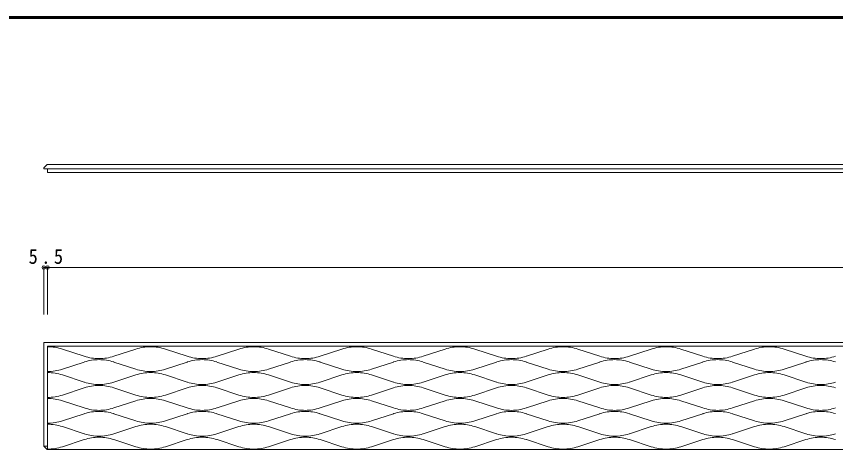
# Model space of a CAD drawing. Units: millimetres at full size, sheet at 1:10; details may follow other scales. Extents: x -1947 to 1953, y -1436 to 1392.
# Drawn here: x -1262 to -59, y 755 to 1392 of the extents above; entities that cross this region are included whole.
import ezdxf

# ---------------------------------------------------------------- set-up
doc = ezdxf.new("R2010")
doc.units = ezdxf.units.MM
doc.header["$LTSCALE"] = 10
doc.header["$PDMODE"] = 32
doc.header["$PDSIZE"] = 5
doc.layers.add('3-0', color=7, linetype='Continuous', lineweight=18)
doc.layers.add('F-1', color=6, linetype='Continuous', lineweight=18)
doc.styles.add('ＭＳ ゴシック', font='')
doc.styles.get('ＭＳ ゴシック').set_extended_font_data('MS Gothic')

msp = doc.modelspace()

# ---------------------------------------------------------------- linework, layer by layer
at = {"layer": '3-0'}
for p, q in [((-1217.14, 1173.8), (1510.36, 1173.8)), ((-1216.64, 1164.92), (-1216.64, 1167.8)), ((-1216.64, 1164.92), (-1216.64, 1162.3)), ((1510.36, 1162.3), (-1216.64, 1162.3)), ((-1222.14, 912.3), (-1222.14, 759.8)), ((-1222.14, 912.3), (1505.36, 912.3)), ((-1216.64, 754.8), (-1216.64, 906.8)), ((-1216.64, 906.8), (1510.36, 906.8)), ((-1194.83, 902.57), (-1162.76, 892.06)), ((-1162.76, 892.06), (-1162.69, 892.03)), ((-967.52, 892.06), (-967.58, 892.03)), ((-935.44, 902.57), (-967.52, 892.06)), ((-891.83, 902.57), (-859.76, 892.06)), ((-859.76, 892.06), (-859.69, 892.03)), ((-664.52, 892.06), (-664.58, 892.03)), ((-632.44, 902.57), (-664.52, 892.06)), ((-588.83, 902.57), (-556.76, 892.06)), ((-556.76, 892.06), (-556.69, 892.03)), ((-361.52, 892.06), (-361.58, 892.03)), ((-329.44, 902.57), (-361.52, 892.06)), ((-210.02, 892.06), (-210.08, 892.03)), ((-177.94, 902.57), (-210.02, 892.06)), ((-1162.69, 883.57), (-1194.83, 873.03)), ((-1119.08, 883.57), (-1086.94, 873.03)), ((-1011.19, 883.57), (-1043.33, 873.03)), ((-967.58, 883.57), (-935.44, 873.03)), ((-859.69, 883.57), (-891.83, 873.03)), ((-816.08, 883.57), (-783.94, 873.03)), ((-708.19, 883.57), (-740.33, 873.03)), ((-664.58, 883.57), (-632.44, 873.03)), ((-556.69, 883.57), (-588.83, 873.03)), ((-513.08, 883.57), (-480.94, 873.03)), ((-405.19, 883.57), (-437.33, 873.03)), ((-361.58, 883.57), (-329.44, 873.03)), ((-253.69, 883.57), (-285.83, 873.03)), ((-210.08, 883.57), (-177.94, 873.03)), ((-102.19, 883.57), (-134.33, 873.03)), ((-1162.69, 854.03), (-1194.83, 864.57)), ((-1119.08, 854.03), (-1086.94, 864.57)), ((-1011.19, 854.03), (-1043.33, 864.57)), ((-967.58, 854.03), (-935.44, 864.57)), ((-859.69, 854.03), (-891.83, 864.57)), ((-816.08, 854.03), (-783.94, 864.57)), ((-708.19, 854.03), (-740.33, 864.57)), ((-664.58, 854.03), (-632.44, 864.57)), ((-556.69, 854.03), (-588.83, 864.57)), ((-513.08, 854.03), (-480.94, 864.57)), ((-405.19, 854.03), (-437.33, 864.57)), ((-361.58, 854.03), (-329.44, 864.57)), ((-253.69, 854.03), (-285.83, 864.57)), ((-210.08, 854.03), (-177.94, 864.57)), ((-102.19, 854.03), (-134.33, 864.57)), ((-1194.83, 835.03), (-1162.76, 845.55)), ((-1162.76, 845.55), (-1162.69, 845.57)), ((-967.52, 845.55), (-967.58, 845.57)), ((-935.44, 835.03), (-967.52, 845.55)), ((-891.83, 835.03), (-859.76, 845.55)), ((-859.76, 845.55), (-859.69, 845.57)), ((-664.52, 845.55), (-664.58, 845.57)), ((-632.44, 835.03), (-664.52, 845.55)), ((-588.83, 835.03), (-556.76, 845.55)), ((-556.76, 845.55), (-556.69, 845.57)), ((-361.52, 845.55), (-361.58, 845.57)), ((-329.44, 835.03), (-361.52, 845.55)), ((-210.02, 845.55), (-210.08, 845.57)), ((-177.94, 835.03), (-210.02, 845.55)), ((-1194.83, 826.57), (-1162.76, 816.06)), ((-935.44, 826.57), (-967.52, 816.06)), ((-891.83, 826.57), (-859.76, 816.06)), ((-632.44, 826.57), (-664.52, 816.06)), ((-588.83, 826.57), (-556.76, 816.06)), ((-329.44, 826.57), (-361.52, 816.06)), ((-177.94, 826.57), (-210.02, 816.06)), ((-1162.69, 807.57), (-1194.83, 797.03)), ((-1162.76, 816.06), (-1162.69, 816.03)), ((-1119.08, 807.57), (-1086.94, 797.03)), ((-1011.19, 807.57), (-1043.33, 797.03)), ((-967.52, 816.06), (-967.58, 816.03)), ((-967.58, 807.57), (-935.44, 797.03)), ((-859.69, 807.57), (-891.83, 797.03)), ((-859.76, 816.06), (-859.69, 816.03)), ((-816.08, 807.57), (-783.94, 797.03)), ((-708.19, 807.57), (-740.33, 797.03)), ((-664.52, 816.06), (-664.58, 816.03)), ((-664.58, 807.57), (-632.44, 797.03)), ((-556.69, 807.57), (-588.83, 797.03)), ((-556.76, 816.06), (-556.69, 816.03)), ((-513.08, 807.57), (-480.94, 797.03)), ((-405.19, 807.57), (-437.33, 797.03)), ((-361.52, 816.06), (-361.58, 816.03)), ((-361.58, 807.57), (-329.44, 797.03)), ((-253.69, 807.57), (-285.83, 797.03)), ((-210.02, 816.06), (-210.08, 816.03)), ((-210.08, 807.57), (-177.94, 797.03)), ((-102.19, 807.57), (-134.33, 797.03)), ((-1162.69, 778.03), (-1194.83, 788.57)), ((-1119.08, 778.03), (-1086.94, 788.57)), ((-1011.19, 778.03), (-1043.33, 788.57)), ((-967.58, 778.03), (-935.44, 788.57)), ((-859.69, 778.03), (-891.83, 788.57)), ((-816.08, 778.03), (-783.94, 788.57)), ((-708.19, 778.03), (-740.33, 788.57)), ((-664.58, 778.03), (-632.44, 788.57)), ((-556.69, 778.03), (-588.83, 788.57)), ((-513.08, 778.03), (-480.94, 788.57)), ((-405.19, 778.03), (-437.33, 788.57)), ((-361.58, 778.03), (-329.44, 788.57)), ((-253.69, 778.03), (-285.83, 788.57)), ((-210.08, 778.03), (-177.94, 788.57)), ((-102.19, 778.03), (-134.33, 788.57)), ((-1222.14, 759.8), (-1216.64, 759.8)), ((-1222.14, 759.8), (-1217.14, 754.8)), ((-1194.83, 759.03), (-1162.76, 769.55)), ((-1162.76, 769.55), (-1162.69, 769.57)), ((-967.52, 769.55), (-967.58, 769.57)), ((-935.44, 759.03), (-967.52, 769.55)), ((-891.83, 759.03), (-859.76, 769.55)), ((-859.76, 769.55), (-859.69, 769.57)), ((-664.52, 769.55), (-664.58, 769.57)), ((-632.44, 759.03), (-664.52, 769.55)), ((-588.83, 759.03), (-556.76, 769.55)), ((-556.76, 769.55), (-556.69, 769.57)), ((-361.52, 769.55), (-361.58, 769.57)), ((-329.44, 759.03), (-361.52, 769.55)), ((-210.02, 769.55), (-210.08, 769.57)), ((-177.94, 759.03), (-210.02, 769.55)), ((-1217.14, 754.8), (1510.36, 754.8))]:
    msp.add_line(p, q, dxfattribs=at)
at = {"layer": '3-0', "color": 4}
for p, q in [((-1222.14, 1022.56), (-1222.14, 953.52)), ((-1216.64, 1022.56), (-1216.64, 953.52))]:
    msp.add_line(p, q, dxfattribs=at)
at = {"layer": '3-0', "color": 3}
for p, q in [((-1222.14, 1022.56), (-1216.64, 1022.56)), ((-1216.64, 1022.56), (1510.36, 1022.56))]:
    msp.add_line(p, q, dxfattribs=at)
at = {"layer": '3-0'}
for points in [[(-1222.14, 1167.8), (-1222.14, 1168.8), (-1217.14, 1173.8)], [(-1222.14, 1167.8), (1510.36, 1167.8), (1510.36, 1162.3)], [(-1086.94, 902.57), (-1119.02, 892.06), (-1119.08, 892.03)], [(-1043.33, 902.57), (-1011.26, 892.06), (-1011.19, 892.03)], [(-783.94, 902.57), (-816.02, 892.06), (-816.08, 892.03)], [(-740.33, 902.57), (-708.26, 892.06), (-708.19, 892.03)], [(-480.94, 902.57), (-513.02, 892.06), (-513.08, 892.03)], [(-437.33, 902.57), (-405.26, 892.06), (-405.19, 892.03)], [(-285.83, 902.57), (-253.76, 892.06), (-253.69, 892.03)], [(-134.33, 902.57), (-102.26, 892.06), (-102.19, 892.03)], [(-1086.94, 835.03), (-1119.02, 845.55), (-1119.08, 845.57)], [(-1043.33, 835.03), (-1011.26, 845.55), (-1011.19, 845.57)], [(-783.94, 835.03), (-816.02, 845.55), (-816.08, 845.57)], [(-740.33, 835.03), (-708.26, 845.55), (-708.19, 845.57)], [(-480.94, 835.03), (-513.02, 845.55), (-513.08, 845.57)], [(-437.33, 835.03), (-405.26, 845.55), (-405.19, 845.57)], [(-285.83, 835.03), (-253.76, 845.55), (-253.69, 845.57)], [(-134.33, 835.03), (-102.26, 845.55), (-102.19, 845.57)], [(-1086.94, 826.57), (-1119.02, 816.06), (-1119.08, 816.03)], [(-1043.33, 826.57), (-1011.26, 816.06), (-1011.19, 816.03)], [(-783.94, 826.57), (-816.02, 816.06), (-816.08, 816.03)], [(-740.33, 826.57), (-708.26, 816.06), (-708.19, 816.03)], [(-480.94, 826.57), (-513.02, 816.06), (-513.08, 816.03)], [(-437.33, 826.57), (-405.26, 816.06), (-405.19, 816.03)], [(-285.83, 826.57), (-253.76, 816.06), (-253.69, 816.03)], [(-134.33, 826.57), (-102.26, 816.06), (-102.19, 816.03)], [(-1086.94, 759.03), (-1119.02, 769.55), (-1119.08, 769.57)], [(-1043.33, 759.03), (-1011.26, 769.55), (-1011.19, 769.57)], [(-783.94, 759.03), (-816.02, 769.55), (-816.08, 769.57)], [(-740.33, 759.03), (-708.26, 769.55), (-708.19, 769.57)], [(-480.94, 759.03), (-513.02, 769.55), (-513.08, 769.57)], [(-437.33, 759.03), (-405.26, 769.55), (-405.19, 769.57)], [(-285.83, 759.03), (-253.76, 769.55), (-253.69, 769.57)], [(-134.33, 759.03), (-102.26, 769.55), (-102.19, 769.57)]]:
    msp.add_lwpolyline(points, dxfattribs=at)
for centre, start, end in [((-1216.64, 836.05), 71.85252, 90), ((-1065.14, 836.05), 90, 108.14748), ((-1065.14, 836.05), 71.85252, 90), ((-913.64, 836.05), 90, 108.14748), ((-913.64, 836.05), 71.85252, 90), ((-762.14, 836.05), 90, 108.14748), ((-762.14, 836.05), 71.85252, 90), ((-610.64, 836.05), 90, 108.14748), ((-610.64, 836.05), 71.85252, 90), ((-459.14, 836.05), 90, 108.14748), ((-459.14, 836.05), 71.85252, 90), ((-307.64, 836.05), 90, 108.14748), ((-307.64, 836.05), 71.85252, 90), ((-156.14, 836.05), 90, 108.14748), ((-156.14, 836.05), 71.85252, 90), ((-1140.89, 958.55), 251.85252, 270), ((-1140.89, 958.55), 270, 288.14748), ((-989.39, 958.55), 251.85252, 270), ((-989.39, 958.55), 270, 288.14748), ((-837.89, 958.55), 251.85252, 270), ((-837.89, 958.55), 270, 288.14748), ((-686.39, 958.55), 251.85252, 270), ((-686.39, 958.55), 270, 288.14748), ((-534.89, 958.55), 251.85252, 270), ((-534.89, 958.55), 270, 288.14748), ((-383.39, 958.55), 251.85252, 270), ((-383.39, 958.55), 270, 288.14748), ((-231.89, 958.55), 251.85252, 270), ((-231.89, 958.55), 270, 288.14748), ((-80.39, 958.55), 251.85252, 270), ((-80.39, 958.55), 270, 288.14748), ((-1140.89, 817.05), 90, 107.87642), ((-1140.89, 817.05), 72.12358, 90), ((-1140.89, 817.05), 71.85252, 72.12358), ((-989.39, 817.05), 107.87642, 108.14748), ((-989.39, 817.05), 90, 107.87642), ((-989.39, 817.05), 72.12358, 90), ((-837.89, 817.05), 90, 107.87642), ((-837.89, 817.05), 72.12358, 90), ((-837.89, 817.05), 71.85252, 72.12358), ((-686.39, 817.05), 107.87642, 108.14748), ((-686.39, 817.05), 90, 107.87642), ((-686.39, 817.05), 72.12358, 90), ((-534.89, 817.05), 90, 107.87642), ((-534.89, 817.05), 72.12358, 90), ((-534.89, 817.05), 71.85252, 72.12358), ((-383.39, 817.05), 107.87642, 108.14748), ((-383.39, 817.05), 90, 107.87642), ((-383.39, 817.05), 72.12358, 90), ((-231.89, 817.05), 107.87642, 108.14748), ((-231.89, 817.05), 90, 107.87642), ((-231.89, 817.05), 72.12358, 90), ((-80.39, 817.05), 107.87642, 108.14748), ((-80.39, 817.05), 90, 107.87642), ((-80.39, 817.05), 72.12358, 90), ((-1216.64, 939.55), 270, 288.14748), ((-1216.64, 798.05), 71.85252, 90), ((-1065.14, 939.55), 251.85252, 270), ((-1065.14, 798.05), 90, 108.14748), ((-1065.14, 939.55), 270, 288.14748), ((-1065.14, 798.05), 71.85252, 90), ((-913.64, 939.55), 251.85252, 270), ((-913.64, 798.05), 90, 108.14748), ((-913.64, 939.55), 270, 288.14748), ((-913.64, 798.05), 71.85252, 90), ((-762.14, 939.55), 251.85252, 270), ((-762.14, 798.05), 90, 108.14748), ((-762.14, 939.55), 270, 288.14748), ((-762.14, 798.05), 71.85252, 90), ((-610.64, 939.55), 251.85252, 270), ((-610.64, 798.05), 90, 108.14748), ((-610.64, 939.55), 270, 288.14748), ((-610.64, 798.05), 71.85252, 90), ((-459.14, 939.55), 251.85252, 270), ((-459.14, 798.05), 90, 108.14748), ((-459.14, 939.55), 270, 288.14748), ((-459.14, 798.05), 71.85252, 90), ((-307.64, 939.55), 251.85252, 270), ((-307.64, 798.05), 90, 108.14748), ((-307.64, 939.55), 270, 288.14748), ((-307.64, 798.05), 71.85252, 90), ((-156.14, 939.55), 251.85252, 270), ((-156.14, 798.05), 90, 108.14748), ((-156.14, 939.55), 270, 288.14748), ((-156.14, 798.05), 71.85252, 90), ((-1140.89, 779.05), 90, 108.14748), ((-1140.89, 920.55), 252.12358, 270), ((-1140.89, 920.55), 270, 287.87642), ((-1140.89, 779.05), 71.85252, 90), ((-1140.89, 920.55), 287.87642, 288.14748), ((-989.39, 920.55), 251.85252, 252.12358), ((-989.39, 779.05), 90, 108.14748), ((-989.39, 920.55), 252.12358, 270), ((-989.39, 920.55), 270, 287.87642), ((-989.39, 779.05), 71.85252, 90), ((-837.89, 779.05), 90, 108.14748), ((-837.89, 920.55), 252.12358, 270), ((-837.89, 920.55), 270, 287.87642), ((-837.89, 779.05), 71.85252, 90), ((-837.89, 920.55), 287.87642, 288.14748), ((-686.39, 920.55), 251.85252, 252.12358), ((-686.39, 779.05), 90, 108.14748), ((-686.39, 920.55), 252.12358, 270), ((-686.39, 920.55), 270, 287.87642), ((-686.39, 779.05), 71.85252, 90), ((-534.89, 779.05), 90, 108.14748), ((-534.89, 920.55), 252.12358, 270), ((-534.89, 920.55), 270, 287.87642), ((-534.89, 779.05), 71.85252, 90), ((-534.89, 920.55), 287.87642, 288.14748), ((-383.39, 920.55), 251.85252, 252.12358), ((-383.39, 779.05), 90, 108.14748), ((-383.39, 920.55), 252.12358, 270), ((-383.39, 920.55), 270, 287.87642), ((-383.39, 779.05), 71.85252, 90), ((-231.89, 920.55), 251.85252, 252.12358), ((-231.89, 779.05), 90, 108.14748), ((-231.89, 920.55), 252.12358, 270), ((-231.89, 920.55), 270, 287.87642), ((-231.89, 779.05), 71.85252, 90), ((-80.39, 920.55), 251.85252, 252.12358), ((-80.39, 779.05), 90, 108.14748), ((-80.39, 920.55), 252.12358, 270), ((-80.39, 920.55), 270, 287.87642), ((-80.39, 779.05), 71.85252, 90), ((-1216.64, 901.55), 270, 288.14748), ((-1065.14, 901.55), 251.85252, 270), ((-1065.14, 901.55), 270, 288.14748), ((-913.64, 901.55), 251.85252, 270), ((-913.64, 901.55), 270, 288.14748), ((-762.14, 901.55), 251.85252, 270), ((-762.14, 901.55), 270, 288.14748), ((-610.64, 901.55), 251.85252, 270), ((-610.64, 901.55), 270, 288.14748), ((-459.14, 901.55), 251.85252, 270), ((-459.14, 901.55), 270, 288.14748), ((-307.64, 901.55), 251.85252, 270), ((-307.64, 901.55), 270, 288.14748), ((-156.14, 901.55), 251.85252, 270), ((-156.14, 901.55), 270, 288.14748), ((-1216.64, 760.05), 71.85252, 90), ((-1065.14, 760.05), 90, 108.14748), ((-1065.14, 760.05), 71.85252, 90), ((-913.64, 760.05), 90, 108.14748), ((-913.64, 760.05), 71.85252, 90), ((-762.14, 760.05), 90, 108.14748), ((-762.14, 760.05), 71.85252, 90), ((-610.64, 760.05), 90, 108.14748), ((-610.64, 760.05), 71.85252, 90), ((-459.14, 760.05), 90, 108.14748), ((-459.14, 760.05), 71.85252, 90), ((-307.64, 760.05), 90, 108.14748), ((-307.64, 760.05), 71.85252, 90), ((-156.14, 760.05), 90, 108.14748), ((-156.14, 760.05), 71.85252, 90), ((-1140.89, 882.55), 251.85252, 270), ((-1140.89, 741.05), 90, 107.87642), ((-1140.89, 882.55), 270, 288.14748), ((-1140.89, 741.05), 72.12358, 90), ((-1140.89, 741.05), 71.85252, 72.12358), ((-989.39, 882.55), 251.85252, 270), ((-989.39, 741.05), 107.87642, 108.14748), ((-989.39, 741.05), 90, 107.87642), ((-989.39, 882.55), 270, 288.14748), ((-989.39, 741.05), 72.12358, 90), ((-837.89, 882.55), 251.85252, 270), ((-837.89, 741.05), 90, 107.87642), ((-837.89, 882.55), 270, 288.14748), ((-837.89, 741.05), 72.12358, 90), ((-837.89, 741.05), 71.85252, 72.12358), ((-686.39, 882.55), 251.85252, 270), ((-686.39, 741.05), 107.87642, 108.14748), ((-686.39, 741.05), 90, 107.87642), ((-686.39, 882.55), 270, 288.14748), ((-686.39, 741.05), 72.12358, 90), ((-534.89, 882.55), 251.85252, 270), ((-534.89, 741.05), 90, 107.87642), ((-534.89, 882.55), 270, 288.14748), ((-534.89, 741.05), 72.12358, 90), ((-534.89, 741.05), 71.85252, 72.12358), ((-383.39, 882.55), 251.85252, 270), ((-383.39, 741.05), 107.87642, 108.14748), ((-383.39, 741.05), 90, 107.87642), ((-383.39, 882.55), 270, 288.14748), ((-383.39, 741.05), 72.12358, 90), ((-231.89, 882.55), 251.85252, 270), ((-231.89, 741.05), 107.87642, 108.14748), ((-231.89, 741.05), 90, 107.87642), ((-231.89, 882.55), 270, 288.14748), ((-231.89, 741.05), 72.12358, 90), ((-80.39, 882.55), 251.85252, 270), ((-80.39, 741.05), 107.87642, 108.14748), ((-80.39, 741.05), 90, 107.87642), ((-80.39, 882.55), 270, 288.14748), ((-80.39, 741.05), 72.12358, 90), ((-1216.64, 863.55), 270, 288.14748), ((-1065.14, 863.55), 251.85252, 270), ((-1065.14, 863.55), 270, 288.14748), ((-913.64, 863.55), 251.85252, 270), ((-913.64, 863.55), 270, 288.14748), ((-762.14, 863.55), 251.85252, 270), ((-762.14, 863.55), 270, 288.14748), ((-610.64, 863.55), 251.85252, 270), ((-610.64, 863.55), 270, 288.14748), ((-459.14, 863.55), 251.85252, 270), ((-459.14, 863.55), 270, 288.14748), ((-307.64, 863.55), 251.85252, 270), ((-307.64, 863.55), 270, 288.14748), ((-156.14, 863.55), 251.85252, 270), ((-156.14, 863.55), 270, 288.14748), ((-1216.64, 722.05), 71.85252, 90), ((-1065.14, 722.05), 90, 108.14748), ((-1065.14, 722.05), 71.85252, 90), ((-913.64, 722.05), 90, 108.14748), ((-913.64, 722.05), 71.85252, 90), ((-762.14, 722.05), 90, 108.14748), ((-762.14, 722.05), 71.85252, 90), ((-610.64, 722.05), 90, 108.14748), ((-610.64, 722.05), 71.85252, 90), ((-459.14, 722.05), 90, 108.14748), ((-459.14, 722.05), 71.85252, 90), ((-307.64, 722.05), 90, 108.14748), ((-307.64, 722.05), 71.85252, 90), ((-156.14, 722.05), 90, 108.14748), ((-156.14, 722.05), 71.85252, 90), ((-1140.89, 703.05), 90, 108.14748), ((-1140.89, 844.55), 252.12358, 270), ((-1140.89, 844.55), 270, 287.87642), ((-1140.89, 703.05), 71.85252, 90), ((-1140.89, 844.55), 287.87642, 288.14748), ((-989.39, 844.55), 251.85252, 252.12358), ((-989.39, 703.05), 90, 108.14748), ((-989.39, 844.55), 252.12358, 270), ((-989.39, 844.55), 270, 287.87642), ((-989.39, 703.05), 71.85252, 90), ((-837.89, 703.05), 90, 108.14748), ((-837.89, 844.55), 252.12358, 270), ((-837.89, 844.55), 270, 287.87642), ((-837.89, 703.05), 71.85252, 90), ((-837.89, 844.55), 287.87642, 288.14748), ((-686.39, 844.55), 251.85252, 252.12358), ((-686.39, 703.05), 90, 108.14748), ((-686.39, 844.55), 252.12358, 270), ((-686.39, 844.55), 270, 287.87642), ((-686.39, 703.05), 71.85252, 90), ((-534.89, 703.05), 90, 108.14748), ((-534.89, 844.55), 252.12358, 270), ((-534.89, 844.55), 270, 287.87642), ((-534.89, 703.05), 71.85252, 90), ((-534.89, 844.55), 287.87642, 288.14748), ((-383.39, 844.55), 251.85252, 252.12358), ((-383.39, 703.05), 90, 108.14748), ((-383.39, 844.55), 252.12358, 270), ((-383.39, 844.55), 270, 287.87642), ((-383.39, 703.05), 71.85252, 90), ((-231.89, 844.55), 251.85252, 252.12358), ((-231.89, 703.05), 90, 108.14748), ((-231.89, 844.55), 252.12358, 270), ((-231.89, 844.55), 270, 287.87642), ((-231.89, 703.05), 71.85252, 90), ((-80.39, 844.55), 251.85252, 252.12358), ((-80.39, 703.05), 90, 108.14748), ((-80.39, 844.55), 252.12358, 270), ((-80.39, 844.55), 270, 287.87642), ((-80.39, 703.05), 71.85252, 90), ((-1216.64, 825.55), 270, 288.14748), ((-1065.14, 825.55), 251.85252, 270), ((-1065.14, 825.55), 270, 288.14748), ((-913.64, 825.55), 251.85252, 270), ((-913.64, 825.55), 270, 288.14748), ((-762.14, 825.55), 251.85252, 270), ((-762.14, 825.55), 270, 288.14748), ((-610.64, 825.55), 251.85252, 270), ((-610.64, 825.55), 270, 288.14748), ((-459.14, 825.55), 251.85252, 270), ((-459.14, 825.55), 270, 288.14748), ((-307.64, 825.55), 251.85252, 270), ((-307.64, 825.55), 270, 288.14748), ((-156.14, 825.55), 251.85252, 270), ((-156.14, 825.55), 270, 288.14748)]:
    msp.add_arc(centre, 70, start, end, dxfattribs=at)
at = {"layer": '3-0', "color": 3}
for p in [(-1222.14, 1022.56), (-1216.64, 1022.56)]:
    msp.add_point(p, dxfattribs=at)
at = {"layer": 'F-1'}
for p, q in [((-1946.69, 1391.67), (1953.31, 1391.67)), ((-1946.69, 1390), (1953.31, 1390)), ((-1946.69, 1388.33), (1953.31, 1388.33))]:
    msp.add_line(p, q, dxfattribs=at)

# ---------------------------------------------------------------- texts
at = {"layer": '3-0', "insert": (-1244.39, 1027.56), "char_height": 21.99, "attachment_point": 7, "style": 'ＭＳ ゴシック'}
msp.add_mtext('\\T1.38;\\W0.9;5.5', dxfattribs=at)

doc.saveas('drawing.dxf')
